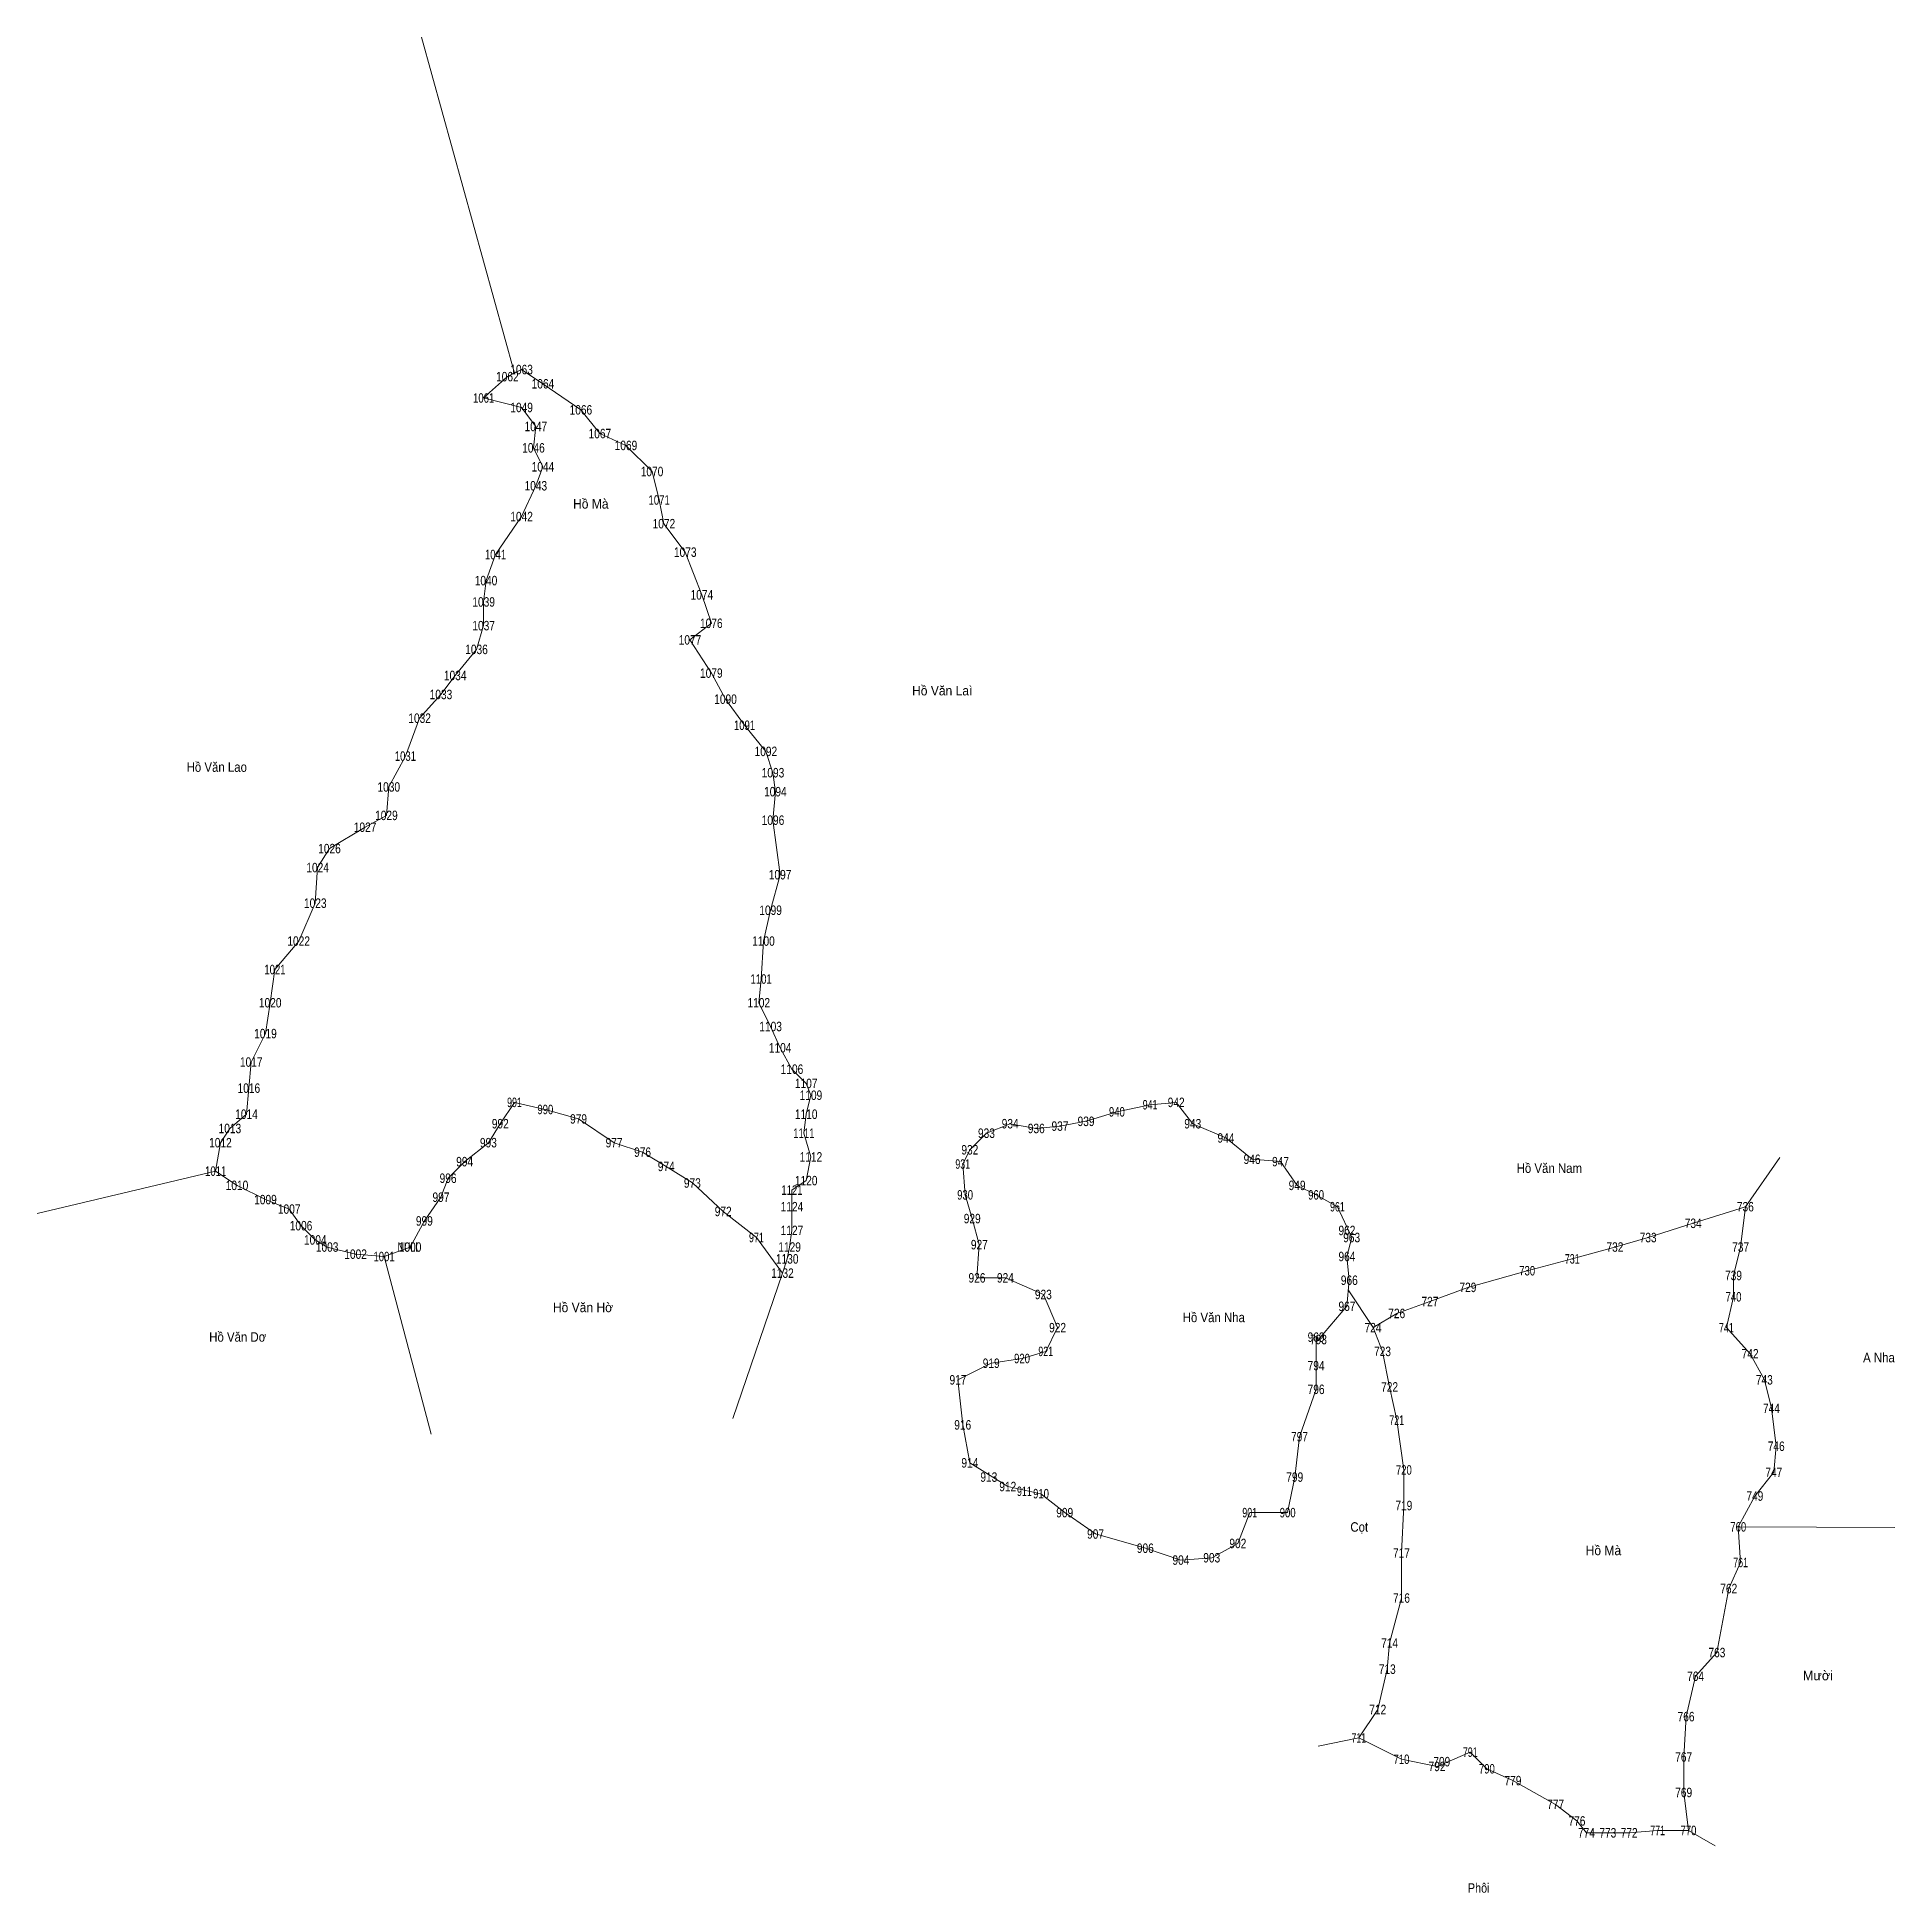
# Model space of a CAD drawing. Header units: metres. Extents: x 531838 to 535029, y 1854631 to 1855963.
# Drawn here: x 531838 to 532621, y 1855181 to 1855963 of the extents above.
import ezdxf
from ezdxf.enums import TextEntityAlignment as Align

# ---------------------------------------------------------------- set-up
doc = ezdxf.new("R2010")
doc.units = ezdxf.units.M
doc.header["$LTSCALE"] = 1.6
doc.layers.add('10', color=7, linetype='Continuous', lineweight=13)
doc.layers.add('12', color=7, linetype='Continuous')

msp = doc.modelspace()

# ---------------------------------------------------------------- hatches: boundary and pattern name
at = {"layer": '10'}
msp.add_hatch(color=256, dxfattribs=at).paths.add_polyline_path([(531995, 1855452.925, 1), (531995, 1855453.075, 1)])

# ---------------------------------------------------------------- linework, layer by layer
for p, q in [((532039, 1855821.5), (531999.77, 1855963.15)), ((532558, 1855470), (532572.5, 1855490.78)), ((531913, 1855485), (531837.73, 1855467.09)), ((531994.69, 1855453), (531994.38, 1855453)), ((531995, 1855453.31), (531995, 1855453.62)), ((531995, 1855452.37), (531995, 1855452.69)), ((531995.62, 1855453), (531995.31, 1855453)), ((531984, 1855449), (532003.91, 1855374.05)), ((532152, 1855442), (532131.12, 1855380.64)), ((532401, 1855419), (532390.5, 1855434.9)), ((532555, 1855335), (532621.03, 1855334.71)), ((532395, 1855246), (532377.82, 1855242.55)), ((532534, 1855207), (532545.22, 1855200.52))]:
    msp.add_line(p, q, dxfattribs=at)
for points in [[(532026, 1855811), (532036, 1855820), (532042, 1855823), (532051, 1855817), (532067, 1855806), (532075, 1855796), (532086, 1855791), (532097, 1855780), (532100, 1855768), (532102, 1855758), (532111, 1855746), (532118, 1855728), (532122, 1855716), (532113, 1855709), (532122, 1855695), (532128, 1855684), (532136, 1855673), (532145, 1855662), (532148, 1855653), (532149, 1855645), (532148, 1855633), (532151, 1855610), (532147, 1855595), (532144, 1855582), (532143, 1855566), (532142, 1855556), (532147, 1855546), (532151, 1855537), (532156, 1855528), (532162, 1855522), (532164, 1855517), (532162, 1855509), (532161, 1855501), (532164, 1855491), (532162, 1855481), (532156, 1855477), (532156, 1855470), (532156, 1855460), (532155, 1855453), (532154, 1855448), (532152, 1855442), (532141, 1855457), (532127, 1855468), (532114, 1855480), (532103, 1855487), (532093, 1855493), (532081, 1855497), (532066, 1855507), (532052, 1855511), (532039, 1855514), (532033, 1855505), (532028, 1855497), (532018, 1855489), (532011, 1855482), (532008, 1855474), (532001, 1855464), (531995, 1855453), (531984, 1855449), (531972, 1855450), (531960, 1855453), (531955, 1855456), (531949, 1855462), (531944, 1855469), (531934, 1855473), (531922, 1855479), (531913, 1855485), (531915, 1855497), (531919, 1855503), (531926, 1855509), (531927, 1855520), (531928, 1855531), (531934, 1855543), (531936, 1855556), (531938, 1855570), (531948, 1855582), (531955, 1855598), (531956, 1855613), (531961, 1855621), (531976, 1855630), (531985, 1855635), (531986, 1855647), (531993, 1855660), (531999, 1855676), (532008, 1855686), (532014, 1855694), (532023, 1855705), (532026, 1855715), (532026, 1855725), (532027, 1855734), (532031, 1855745), (532042, 1855761), (532048, 1855774), (532051, 1855782), (532047, 1855790), (532048, 1855799), (532042, 1855807)], [(532377, 1855415), (532377, 1855403), (532377, 1855393), (532370, 1855373), (532368, 1855356), (532365, 1855341), (532349, 1855341), (532344, 1855328), (532333, 1855322), (532320, 1855321), (532305, 1855326), (532284, 1855332), (532271, 1855341), (532261, 1855349), (532247, 1855352), (532231, 1855362), (532228, 1855378), (532226, 1855397), (532240, 1855404), (532253, 1855406), (532263, 1855409), (532268, 1855419), (532262, 1855433), (532246, 1855440), (532234, 1855440), (532235, 1855454), (532232, 1855465), (532229, 1855475), (532228, 1855488), (532231, 1855494), (532238, 1855501), (532248, 1855505), (532259, 1855503), (532269, 1855504), (532280, 1855506), (532293, 1855510), (532307, 1855513), (532318, 1855514), (532325, 1855505), (532339, 1855499), (532350, 1855490), (532362, 1855489), (532369, 1855479), (532377, 1855475), (532386, 1855470), (532392, 1855457), (532390, 1855449), (532391, 1855439), (532390, 1855428), (532378, 1855414), (532378, 1855414), (532378, 1855414)], [(532428, 1855234), (532413, 1855237), (532395, 1855246), (532403, 1855258), (532407, 1855275), (532408, 1855286), (532413, 1855305), (532413, 1855324), (532414, 1855344), (532414, 1855359), (532411, 1855380), (532408, 1855394), (532405, 1855409), (532401, 1855419), (532411, 1855425), (532425, 1855430), (532441, 1855436), (532466, 1855443), (532485, 1855448), (532503, 1855453), (532517, 1855457), (532536, 1855463), (532558, 1855470), (532556, 1855453), (532553, 1855441), (532553, 1855432), (532550, 1855419), (532560, 1855408), (532566, 1855397), (532569, 1855385), (532571, 1855369), (532570, 1855358), (532562, 1855348), (532555, 1855335), (532556, 1855320), (532551, 1855309), (532546, 1855282), (532537, 1855272), (532533, 1855255), (532532, 1855238), (532532, 1855223), (532534, 1855207), (532521, 1855207), (532509, 1855206), (532491, 1855206), (532487, 1855211), (532478, 1855218), (532460, 1855228), (532449, 1855233), (532442, 1855240)]]:
    msp.add_lwpolyline(points, close=True, dxfattribs=at)
for radius in [0.312, 0.075]:
    msp.add_circle((531995, 1855453), radius, dxfattribs=at)

# ---------------------------------------------------------------- texts
for s, width, p in [('Hồ Mà', 0.95, (532071.18, 1855764.36)), ('Hồ Văn Laì', 0.95, (532219.36, 1855685.6)), ('Hồ Văn Lao', 0.9, (531913.475, 1855653.37)), ('Hồ Văn Nam', 0.9, (532475.345, 1855484.25)), ('Hồ Văn Hờ', 0.95, (532067.88, 1855425.53)), ('Hồ Văn Nha', 0.9, (532333.865, 1855421.32)), ('Hồ Văn Dơ', 0.9, (531922.29, 1855413.08)), ('A Nha', 0.9, (532614.33, 1855404.39)), ('Cọt', 0.9, (532395.195, 1855332.95)), ('Hồ Mà', 0.95, (532498.15, 1855323.06)), ('Phôi', 0.85, (532445.56, 1855180.74))]:
    msp.add_text(s, height=4, dxfattribs=dict(at, width=width)).set_placement(p, align=Align.CENTER)
msp.add_text('Mười', height=4, dxfattribs=at).set_placement((532588.585, 1855270.31), align=Align.CENTER)
at = {"layer": '12'}
for s, width, p in [('1062', 0.8, (532036, 1855818)), ('1063', 0.8, (532042, 1855821)), ('1064', 0.8, (532051, 1855815)), ('1061', 0.75, (532026, 1855809)), ('1049', 0.8, (532042, 1855805)), ('1066', 0.8, (532067, 1855804)), ('1047', 0.8, (532048, 1855797)), ('1067', 0.8, (532075, 1855794)), ('1046', 0.8, (532047, 1855788)), ('1069', 0.8, (532086, 1855789)), ('1044', 0.8, (532051, 1855780)), ('1070', 0.8, (532096.995, 1855778)), ('1043', 0.8, (532048, 1855772)), ('1042', 0.8, (532042, 1855759)), ('1071', 0.75, (532100, 1855766)), ('1072', 0.8, (532102, 1855756)), ('1073', 0.8, (532111, 1855744)), ('1041', 0.75, (532031, 1855743)), ('1040', 0.8, (532026.995, 1855732)), ('1039', 0.8, (532026, 1855723)), ('1074', 0.8, (532118, 1855726)), ('1037', 0.8, (532026, 1855713)), ('1076', 0.8, (532122, 1855714)), ('1077', 0.8, (532113, 1855707)), ('1036', 0.8, (532023, 1855703)), ('1034', 0.8, (532014, 1855692)), ('1079', 0.8, (532122, 1855693)), ('1033', 0.8, (532008, 1855684)), ('1090', 0.8, (532127.995, 1855682)), ('1032', 0.8, (531999, 1855674)), ('1091', 0.75, (532136, 1855671)), ('1031', 0.75, (531993, 1855658)), ('1092', 0.8, (532145, 1855660)), ('1093', 0.8, (532148, 1855651)), ('1030', 0.8, (531985.995, 1855645)), ('1094', 0.8, (532149, 1855643)), ('1027', 0.8, (531976, 1855628)), ('1029', 0.8, (531985, 1855633)), ('1096', 0.8, (532148, 1855631)), ('1026', 0.8, (531961, 1855619)), ('1024', 0.8, (531956, 1855611)), ('1097', 0.8, (532151, 1855608)), ('1023', 0.8, (531955, 1855596)), ('1099', 0.8, (532147, 1855593)), ('1022', 0.8, (531948, 1855580)), ('1100', 0.8, (532143.995, 1855580)), ('1021', 0.75, (531938, 1855568)), ('1101', 0.75, (532143, 1855564)), ('1020', 0.8, (531935.995, 1855554)), ('1102', 0.8, (532142, 1855554)), ('1019', 0.8, (531934, 1855541)), ('1103', 0.8, (532147, 1855544)), ('1104', 0.8, (532151, 1855535)), ('1017', 0.8, (531928, 1855529)), ('1106', 0.8, (532156, 1855526)), ('1016', 0.8, (531927, 1855518)), ('1107', 0.8, (532162, 1855520)), ('991', 0.7, (532039, 1855512)), ('990', 0.75, (532052.005, 1855509)), ('1109', 0.8, (532164, 1855515)), ('941', 0.7, (532307, 1855511)), ('942', 0.8, (532318, 1855512)), ('1013', 0.8, (531919, 1855501)), ('1014', 0.8, (531926, 1855507)), ('992', 0.8, (532033, 1855503)), ('979', 0.8, (532066, 1855505)), ('1110', 0.8, (532161.995, 1855507)), ('934', 0.8, (532248, 1855503)), ('936', 0.8, (532259, 1855501)), ('937', 0.8, (532269, 1855502)), ('939', 0.8, (532280, 1855504)), ('940', 0.75, (532293.005, 1855508)), ('943', 0.8, (532325, 1855503)), ('1012', 0.8, (531915, 1855495)), ('993', 0.8, (532028, 1855495)), ('977', 0.8, (532081, 1855495)), ('1111', 0.75, (532161, 1855499)), ('933', 0.8, (532238, 1855499)), ('944', 0.8, (532339, 1855497)), ('994', 0.8, (532018, 1855487)), ('976', 0.8, (532093, 1855491)), ('974', 0.8, (532103, 1855485)), ('1112', 0.8, (532164, 1855489)), ('931', 0.7, (532228, 1855486)), ('932', 0.8, (532231, 1855492)), ('946', 0.8, (532350, 1855488)), ('947', 0.8, (532362, 1855487)), ('1011', 0.75, (531913, 1855483)), ('1010', 0.8, (531921.995, 1855477)), ('996', 0.8, (532011, 1855480)), ('973', 0.8, (532114, 1855478)), ('1120', 0.8, (532161.995, 1855479)), ('949', 0.8, (532369, 1855477)), ('1009', 0.8, (531934, 1855471)), ('997', 0.8, (532008, 1855472)), ('1121', 0.75, (532156, 1855475)), ('930', 0.75, (532229.005, 1855473)), ('960', 0.75, (532377.005, 1855473)), ('1007', 0.8, (531944, 1855467)), ('999', 0.8, (532001, 1855462)), ('972', 0.8, (532127, 1855466)), ('1124', 0.8, (532156, 1855468)), ('929', 0.8, (532232, 1855463)), ('961', 0.7, (532386, 1855468)), ('736', 0.8, (532558, 1855468)), ('1006', 0.8, (531949, 1855460)), ('1004', 0.8, (531955, 1855454)), ('971', 0.7, (532141, 1855455)), ('1127', 0.8, (532156, 1855458)), ('962', 0.8, (532390, 1855458)), ('963', 0.8, (532392, 1855455)), ('733', 0.8, (532517, 1855455)), ('734', 0.8, (532536, 1855461)), ('1003', 0.8, (531960, 1855451)), ('1002', 0.8, (531972, 1855448)), ('1001', 0.75, (531984, 1855447)), ('NULL ', 0.7, (531995.005, 1855451)), ('1000', 0.8, (531994.995, 1855451)), ('1130', 0.8, (532153.995, 1855446)), ('1129', 0.8, (532155, 1855451)), ('927', 0.8, (532235, 1855452)), ('964', 0.8, (532390, 1855447)), ('731', 0.7, (532485, 1855446)), ('732', 0.8, (532503, 1855451)), ('737', 0.8, (532556, 1855451)), ('1132', 0.8, (532152, 1855440)), ('926', 0.8, (532234, 1855438)), ('924', 0.8, (532246, 1855438)), ('730', 0.75, (532466.005, 1855441)), ('739', 0.8, (532553, 1855439)), ('923', 0.8, (532262, 1855431)), ('966', 0.8, (532391, 1855437)), ('729', 0.8, (532441, 1855434)), ('740', 0.75, (532553.005, 1855430)), ('967', 0.8, (532390, 1855426)), ('726', 0.8, (532411, 1855423)), ('727', 0.8, (532425, 1855428)), ('922', 0.8, (532268, 1855417)), ('724', 0.8, (532401, 1855417)), ('741', 0.7, (532550, 1855417)), ('921', 0.7, (532263, 1855407)), ('969', 0.8, (532377, 1855413)), ('793', 0.8, (532378, 1855412)), ('723', 0.8, (532405, 1855407)), ('919', 0.8, (532240, 1855402)), ('920', 0.75, (532253.005, 1855404)), ('794', 0.8, (532377, 1855401)), ('742', 0.8, (532560, 1855406)), ('917', 0.8, (532226, 1855395)), ('796', 0.8, (532377, 1855391)), ('722', 0.8, (532408, 1855392)), ('743', 0.8, (532566, 1855395)), ('916', 0.8, (532228, 1855376)), ('721', 0.7, (532411, 1855378)), ('744', 0.8, (532569, 1855383)), ('797', 0.8, (532370, 1855371)), ('914', 0.8, (532231, 1855360)), ('746', 0.8, (532571, 1855367)), ('913', 0.8, (532239, 1855354)), ('799', 0.8, (532368, 1855354)), ('720', 0.75, (532414.005, 1855357)), ('747', 0.8, (532570, 1855356)), ('912', 0.8, (532247, 1855350)), ('911', 0.7, (532254, 1855348)), ('910', 0.75, (532261.005, 1855347)), ('749', 0.8, (532562, 1855346)), ('909', 0.8, (532271, 1855339)), ('901', 0.7, (532349, 1855339)), ('900', 0.75, (532365.005, 1855339)), ('719', 0.8, (532414, 1855342)), ('907', 0.8, (532284, 1855330)), ('760', 0.75, (532555.005, 1855333)), ('906', 0.8, (532305, 1855324)), ('902', 0.8, (532344, 1855326)), ('717', 0.8, (532413, 1855322)), ('904', 0.8, (532320, 1855319)), ('903', 0.8, (532333, 1855320)), ('761', 0.7, (532556, 1855318)), ('762', 0.8, (532551, 1855307)), ('716', 0.8, (532413, 1855303)), ('714', 0.8, (532408, 1855284)), ('763', 0.8, (532546, 1855280)), ('713', 0.8, (532407, 1855273)), ('764', 0.8, (532537, 1855270)), ('712', 0.8, (532403, 1855256)), ('766', 0.8, (532533, 1855253)), ('711', 0.7, (532395, 1855244)), ('710', 0.75, (532413.005, 1855235)), ('791', 0.7, (532442, 1855238)), ('767', 0.8, (532532, 1855236)), ('792', 0.8, (532428, 1855232)), ('709', 0.8, (532430, 1855234)), ('790', 0.75, (532449.005, 1855231)), ('779', 0.8, (532460, 1855226)), ('769', 0.8, (532532, 1855221)), ('777', 0.8, (532478, 1855216)), ('776', 0.8, (532487, 1855209)), ('774', 0.8, (532491, 1855204)), ('773', 0.8, (532500, 1855204)), ('772', 0.8, (532509, 1855204)), ('771', 0.7, (532521, 1855205)), ('770', 0.75, (532534.005, 1855205))]:
    msp.add_text(s, height=4, dxfattribs=dict(at, width=width)).set_placement(p, align=Align.CENTER)

doc.saveas('drawing.dxf')
